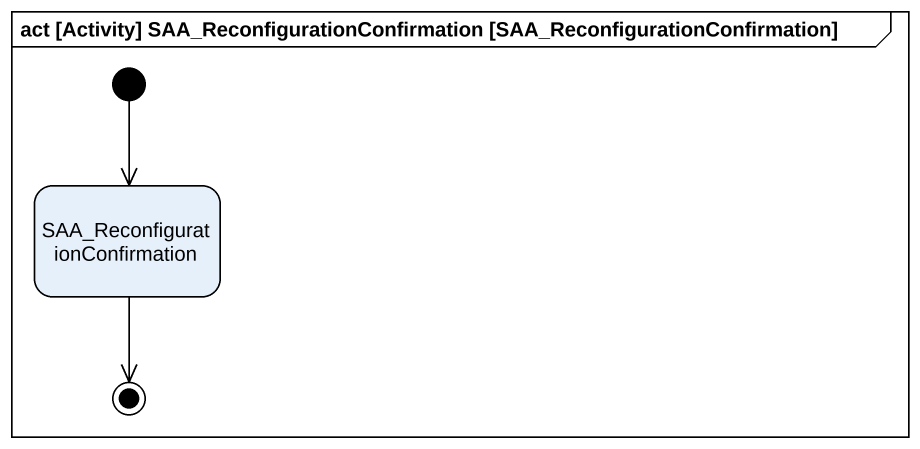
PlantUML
@startuml
mainframe act [Activity] SAA_ReconfigurationConfirmation [SAA_ReconfigurationConfirmation]
hide empty description
state "SAA_ReconfigurationConfirmation" as SAA_ReconfigurationConfirmat
[*] --> SAA_ReconfigurationConfirmat
SAA_ReconfigurationConfirmat --> [*]
@enduml
